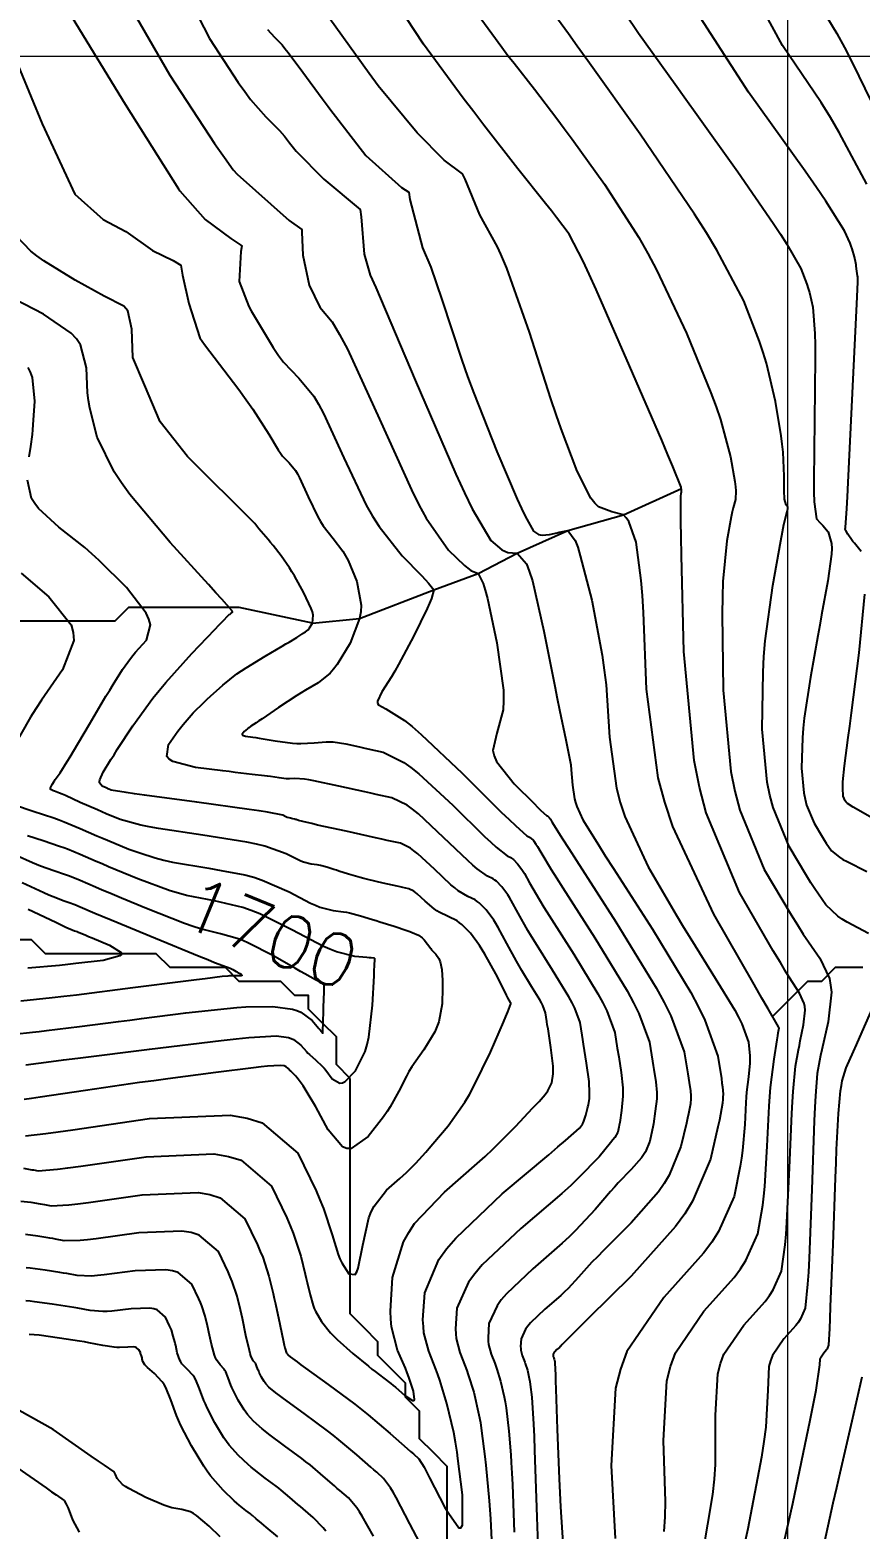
# Model space of a CAD drawing. Header units: metres. Extents: x 837475 to 838479, y 1189012 to 1191015.
# Drawn here: x 838021.8 to 838081.7, y 1190107.6 to 1190215.8 of the extents above; entities that cross this region are included whole.
import ezdxf

# ---------------------------------------------------------------- set-up
doc = ezdxf.new("R2010")
doc.units = ezdxf.units.M
doc.header["$LTSCALE"] = 0.3
doc.layers.add('COORD', color=7, linetype='Continuous', lineweight=20)
for name, color, linetype in [('COTAS 10', 1, 'Continuous'), ('COTAS INT', 252, 'Continuous'), ('DRENAJE', 5, 'Continuous')]:
    doc.layers.add(name, color=color, linetype=linetype)
doc.styles.get("Standard").update_dxf_attribs({"font": 'simplex.shx'})

msp = doc.modelspace()

# ---------------------------------------------------------------- linework, layer by layer
at = {"layer": 'COORD'}
for p, q in [((838076.51, 1189013.87), (838076.51, 1191013.87)), ((837476.51, 1190213.87), (838476.51, 1190213.87))]:
    msp.add_line(p, q, dxfattribs=at)
at = {"layer": 'COTAS 10'}
for points in [[(838067.59, 1190107.42), (838067.65, 1190108.48), (838067.67, 1190109.58), (838067.52, 1190113.98), (838067.76, 1190118.28), (838068.03, 1190119.32), (838068.39, 1190120.3), (838070.44, 1190123.31), (838072.64, 1190125.75), (838073.09, 1190126.37), (838073.48, 1190126.96), (838074.33, 1190128.9), (838074.69, 1190130.95), (838074.77, 1190131.61), (838074.84, 1190132.32), (838075, 1190135.21), (838075.15, 1190138.1), (838075.2, 1190138.8), (838075.26, 1190139.46), (838075.51, 1190141.49), (838075.74, 1190142.9), (838075.78, 1190143.17), (838075.81, 1190143.39), (838075.87, 1190143.75), (838075.86, 1190143.77), (838075.85, 1190143.79), (838075.82, 1190143.84), (838075.08, 1190145.12), (838074.63, 1190145.9), (838074.07, 1190146.88), (838071.15, 1190151.95), (838068.2, 1190158.28), (838067.62, 1190160.04), (838067.15, 1190161.8), (838066.31, 1190168.2), (838066.09, 1190173.73), (838066.02, 1190174.95), (838065.93, 1190176.03), (838065.55, 1190178.8), (838065.03, 1190180.28), (838064.84, 1190180.55), (838064.65, 1190180.76), (838063.8, 1190180.99), (838062.84, 1190181.34), (838062.57, 1190181.62), (838062.3, 1190181.98), (838061.3, 1190183.93), (838060.15, 1190186.97), (838059.79, 1190188.01), (838059.41, 1190189.14), (838057.86, 1190193.95), (838056.23, 1190198.57), (838055.8, 1190199.58), (838055.55, 1190200.11), (838054.29, 1190202.41), (838053.23, 1190204.98), (838053.04, 1190205.37), (838051.72, 1190206.36), (838049.75, 1190208.34), (838046.95, 1190211.71), (838046.3, 1190212.61), (838042.91, 1190217.33)], [(838081.78, 1190178.13), (838081.3, 1190178.72), (838081.19, 1190178.85), (838081.1, 1190178.98), (838080.83, 1190179.37), (838080.68, 1190179.64), (838080.66, 1190179.69), (838080.64, 1190179.74), (838080.65, 1190179.85), (838080.76, 1190181.22), (838080.81, 1190182.06), (838080.86, 1190183.1), (838081.12, 1190188.55), (838081.47, 1190195.99), (838081.54, 1190197.55), (838081.54, 1190197.85), (838081.54, 1190197.94), (838081.53, 1190198.02), (838081.49, 1190198.34), (838081.44, 1190198.71), (838081.42, 1190198.81), (838081.4, 1190198.93), (838081.31, 1190199.38), (838081.15, 1190199.97), (838081.08, 1190200.16), (838080.99, 1190200.37), (838080.6, 1190201.26), (838079.25, 1190203.39), (838078.57, 1190204.39), (838077.75, 1190205.56), (838073.67, 1190211.26), (838069.73, 1190217.37)], [(838020.32, 1190214.75), (838022.71, 1190208.99), (838025.06, 1190203.9), (838027.11, 1190202.08), (838028.74, 1190201.2), (838030.66, 1190199.84), (838032.17, 1190199.11), (838032.7, 1190198.78), (838032.83, 1190198.06), (838033.29, 1190196.02), (838034.07, 1190193.55), (838034.43, 1190193.07), (838036.9, 1190189.8), (838037.43, 1190189.06), (838037.9, 1190188.39), (838039.06, 1190186.58), (838039.73, 1190185.46), (838039.89, 1190185.22), (838040.05, 1190185.01), (838040.52, 1190184.52), (838040.98, 1190183.97), (838041.12, 1190183.72), (838041.28, 1190183.44), (838041.9, 1190182.07), (838042.59, 1190180.62), (838042.79, 1190180.28), (838042.98, 1190179.97), (838043.7, 1190179.06), (838044.4, 1190178.14), (838044.59, 1190177.82), (838044.78, 1190177.47), (838045.41, 1190175.97), (838045.71, 1190174.26), (838045.69, 1190173.78), (838045.61, 1190173.29), (838044.93, 1190171.5), (838043.98, 1190169.96), (838043.73, 1190169.63), (838043.48, 1190169.34), (838042.63, 1190168.65), (838041.7, 1190168.12), (838041.4, 1190167.93), (838041.08, 1190167.73), (838039.76, 1190166.86), (838038.58, 1190166.05), (838038.35, 1190165.9), (838038.15, 1190165.76), (838037.77, 1190165.51), (838037.61, 1190165.41), (838037.56, 1190165.37), (838037.51, 1190165.33), (838037.28, 1190165.13), (838037.13, 1190164.95), (838037.14, 1190164.91), (838037.15, 1190164.88), (838037.37, 1190164.8), (838037.9, 1190164.73), (838038.12, 1190164.7), (838038.37, 1190164.66), (838039.51, 1190164.46), (838040.76, 1190164.3), (838041.07, 1190164.28), (838041.37, 1190164.27), (838042.33, 1190164.33), (838043.2, 1190164.4), (838043.45, 1190164.4), (838043.7, 1190164.38), (838044.62, 1190164.24), (838045.6, 1190164.02), (838045.89, 1190163.96), (838046.19, 1190163.89), (838047.31, 1190163.65), (838048.79, 1190162.91), (838049.31, 1190162.53), (838049.88, 1190162.07), (838052.34, 1190159.81), (838054.62, 1190157.57), (838055.08, 1190157.14), (838055.47, 1190156.78), (838056.26, 1190156.16), (838056.56, 1190156.01), (838056.64, 1190155.95), (838056.72, 1190155.89), (838057.01, 1190155.6), (838057.32, 1190155.18), (838057.41, 1190155.04), (838057.5, 1190154.89), (838057.86, 1190154.22), (838058.58, 1190152.99), (838058.9, 1190152.47), (838059.28, 1190151.87), (838061.06, 1190149.08), (838062.8, 1190146.22), (838063.15, 1190145.57), (838063.44, 1190144.99), (838064.01, 1190143.43), (838064.2, 1190142.29), (838064.3, 1190141.66), (838064.48, 1190140.53), (838064.59, 1190139.43), (838064.6, 1190139.13), (838064.6, 1190138.83), (838064.51, 1190137.78), (838064.37, 1190136.92), (838064.34, 1190136.74), (838064.32, 1190136.58), (838064.24, 1190136.24), (838064.01, 1190135.85), (838063.87, 1190135.68), (838063.71, 1190135.47), (838062.89, 1190134.46), (838061.41, 1190132.93), (838060.84, 1190132.39), (838060.19, 1190131.81), (838057.25, 1190129.27), (838054.46, 1190126.65), (838053.92, 1190126.01), (838053.46, 1190125.41), (838052.62, 1190123.53), (838052.53, 1190122.04), (838052.55, 1190121.68), (838052.58, 1190121.34), (838052.84, 1190120.32), (838053.23, 1190119.35), (838053.34, 1190119.04), (838053.45, 1190118.73), (838053.85, 1190117.46), (838054.22, 1190115.83), (838054.32, 1190115.28), (838054.41, 1190114.69), (838054.64, 1190112.82), (838054.71, 1190112.2), (838054.95, 1190109.62), (838055, 1190108.97), (838055.04, 1190108.34), (838055.14, 1190106.3)], [(838082.45, 1190158.97), (838081.21, 1190159.68), (838080.8, 1190159.95), (838080.72, 1190160.04), (838080.64, 1190160.13), (838080.49, 1190160.48), (838080.46, 1190161.04), (838080.47, 1190161.26), (838080.48, 1190161.51), (838080.6, 1190162.65), (838080.86, 1190164.7), (838080.97, 1190165.53), (838081.09, 1190166.48), (838081.65, 1190170.82), (838082.06, 1190175.04)], [(838021.53, 1190141.09), (838023.36, 1190141.32), (838024.24, 1190141.44), (838025.29, 1190141.57), (838030.44, 1190142.22), (838035.63, 1190142.84), (838036.71, 1190142.96), (838037.62, 1190143.05), (838039.61, 1190143.17), (838040.47, 1190143.05), (838040.67, 1190142.99), (838040.84, 1190142.91), (838041.36, 1190142.51), (838041.77, 1190142.05), (838041.88, 1190141.93), (838042, 1190141.82), (838042.45, 1190141.42), (838042.91, 1190140.99), (838043.04, 1190140.85), (838043.17, 1190140.7), (838043.64, 1190140.08), (838044.19, 1190139.76), (838044.37, 1190139.79), (838044.56, 1190139.88), (838045.32, 1190140.65), (838046.01, 1190142.05), (838046.15, 1190142.55), (838046.28, 1190143.08), (838046.54, 1190145.4), (838046.65, 1190147.5), (838046.67, 1190147.9), (838046.68, 1190148.23), (838046.71, 1190148.74), (838046.71, 1190148.75), (838046.71, 1190148.75), (838046.7, 1190148.76), (838046.69, 1190148.77), (838046.68, 1190148.77), (838046.68, 1190148.77), (838046.66, 1190148.78), (838046.44, 1190148.8), (838046.3, 1190148.81), (838046.14, 1190148.82), (838045.27, 1190148.9), (838043.93, 1190149.24), (838043.46, 1190149.43), (838042.95, 1190149.66), (838040.76, 1190150.8), (838038.4, 1190151.97), (838037.78, 1190152.22), (838037.18, 1190152.43), (838035.15, 1190152.91), (838033.13, 1190153.3), (838032.54, 1190153.47), (838031.93, 1190153.65), (838029.61, 1190154.5), (838029.08, 1190154.72), (838027.5, 1190155.38), (838027.03, 1190155.58), (838026.6, 1190155.76), (838025.46, 1190156.26), (838024.54, 1190156.64), (838024.26, 1190156.74), (838023.96, 1190156.85), (838022.79, 1190157.24), (838021.66, 1190157.61)], [(838050.2, 1190106.13), (838049.24, 1190107.98), (838048.25, 1190109.86), (838048.04, 1190110.25), (838047.84, 1190110.57), (838047.34, 1190111.25), (838046.84, 1190111.69), (838046.64, 1190111.86), (838046.41, 1190112.06), (838045.4, 1190112.95), (838044.1, 1190114.04), (838043.7, 1190114.36), (838043.28, 1190114.69), (838041.61, 1190115.93), (838040.12, 1190117.01), (838039.82, 1190117.24), (838039.57, 1190117.43), (838039.05, 1190117.84), (838038.84, 1190118.08), (838038.79, 1190118.15), (838038.73, 1190118.23), (838038.54, 1190118.56), (838038.36, 1190118.89), (838038.33, 1190118.98), (838038.29, 1190119.05), (838038.2, 1190119.3), (838038.12, 1190119.51), (838038.09, 1190119.55), (838038.06, 1190119.6), (838037.93, 1190119.73), (838037.77, 1190120.08), (838037.71, 1190120.26), (838037.66, 1190120.47), (838037.41, 1190121.55), (838037.15, 1190122.79), (838037.08, 1190123.1), (838037.01, 1190123.41), (838036.77, 1190124.4), (838036.42, 1190125.45), (838036.28, 1190125.79), (838036.13, 1190126.15), (838035.42, 1190127.62), (838034.03, 1190128.8), (838033.45, 1190128.98), (838032.79, 1190129.09), (838029.67, 1190128.96), (838026.61, 1190128.54), (838025.98, 1190128.47), (838025.44, 1190128.42), (838024.3, 1190128.4), (838023.68, 1190128.51), (838023.48, 1190128.55), (838023.27, 1190128.58), (838022.4, 1190128.72), (838021.51, 1190128.84)], [(838020.95, 1190111.98), (838022.99, 1190110.56), (838023.39, 1190110.28), (838023.71, 1190110.05), (838024.29, 1190109.65), (838024.45, 1190109.39), (838024.51, 1190109.25), (838024.58, 1190109.09), (838024.9, 1190108.27), (838025.38, 1190107.37)]]:
    msp.add_lwpolyline(points, dxfattribs=at)
at = {"layer": 'COTAS INT'}
for points in [[(838032.78, 1190219.03), (838034.77, 1190215.14), (838036.85, 1190211.96), (838037.32, 1190211.3), (838037.73, 1190210.73), (838038.84, 1190209.48), (838039.83, 1190208.49), (838040.18, 1190208.08), (838040.56, 1190207.62), (838041.03, 1190207.01), (838043.03, 1190204.98), (838045.66, 1190202.8), (838045.73, 1190202.28), (838045.93, 1190199.58), (838046.36, 1190198.05), (838046.77, 1190197.16), (838049.62, 1190190.48), (838052.54, 1190183.71), (838053.17, 1190182.35), (838053.73, 1190181.2), (838055.08, 1190178.91), (838055.88, 1190178.25), (838056.09, 1190178.14), (838056.29, 1190178.05), (838056.97, 1190178.01), (838057.65, 1190177.24), (838057.85, 1190176.7), (838058.07, 1190176.01), (838058.9, 1190172.38), (838059.68, 1190168.4), (838059.86, 1190167.51), (838060.02, 1190166.7), (838060.48, 1190164.54), (838060.78, 1190163.08), (838060.84, 1190162.72), (838060.88, 1190162.37), (838060.97, 1190161.26), (838061.1, 1190160.28), (838061.18, 1190160.01), (838061.27, 1190159.73), (838061.72, 1190158.76), (838062.83, 1190156.96), (838063.33, 1190156.17), (838063.92, 1190155.25), (838066.73, 1190150.87), (838069.5, 1190146.3), (838070.06, 1190145.25), (838070.52, 1190144.31), (838071.45, 1190141.71), (838071.71, 1190140.09), (838071.75, 1190139.77), (838071.79, 1190139.5), (838071.83, 1190138.97), (838071.81, 1190138.76), (838071.8, 1190138.69), (838071.8, 1190138.62), (838071.78, 1190138.32), (838071.64, 1190137.5), (838071.56, 1190137.1), (838071.45, 1190136.62), (838070.91, 1190134.27), (838069.63, 1190131.24), (838069.06, 1190130.34), (838068.39, 1190129.42), (838065.2, 1190125.84), (838062.12, 1190122.8), (838061.53, 1190122.21), (838061.04, 1190121.73), (838060.22, 1190120.9), (838060.1, 1190120.77), (838060.06, 1190120.74), (838060.02, 1190120.7), (838059.84, 1190120.54), (838059.68, 1190120.39), (838059.65, 1190120.35), (838059.62, 1190120.31), (838059.57, 1190120.21), (838059.57, 1190120.12), (838059.57, 1190120.1), (838059.57, 1190120.08), (838059.58, 1190120.02), (838059.61, 1190119.96), (838059.62, 1190119.93), (838059.64, 1190119.85), (838059.66, 1190119.76), (838059.67, 1190119.73), (838059.68, 1190119.69), (838059.69, 1190119.55), (838059.73, 1190118.72), (838059.74, 1190118.26), (838059.76, 1190117.69), (838059.86, 1190114.8), (838060, 1190111.21), (838060.05, 1190110.2), (838060.11, 1190109.19), (838060.35, 1190105.49)], [(838082.19, 1190204.62), (838080.21, 1190208.36), (838079.58, 1190209.43), (838078.9, 1190210.53), (838076.11, 1190214.62), (838073.73, 1190219.02)], [(838028.89, 1190217.73), (838031.91, 1190212.49), (838035.13, 1190207.56), (838035.85, 1190206.54), (838036.49, 1190205.66), (838036.77, 1190205.35), (838040.53, 1190202.01), (838041.45, 1190201.35), (838041.45, 1190201.16), (838041.52, 1190199.51), (838041.98, 1190197.34), (838042.74, 1190195.74), (838043.62, 1190194.69), (838044.16, 1190193.78), (838044.74, 1190192.73), (838047.05, 1190187.68), (838049.34, 1190182.57), (838049.89, 1190181.48), (838050.41, 1190180.52), (838052.01, 1190178.23), (838053.18, 1190177.12), (838053.42, 1190176.92), (838053.64, 1190176.76), (838054.15, 1190176.54), (838054.53, 1190175.82), (838054.67, 1190175.34), (838054.83, 1190174.73), (838055.51, 1190171.54), (838055.98, 1190168.11), (838056, 1190167.36), (838055.97, 1190166.7), (838055.5, 1190165.01), (838055.22, 1190163.77), (838055.32, 1190163.38), (838055.49, 1190162.98), (838056.76, 1190161.35), (838058.19, 1190159.93), (838058.47, 1190159.66), (838058.69, 1190159.44), (838059.1, 1190159.07), (838059.17, 1190159.04), (838059.19, 1190159.02), (838059.21, 1190159.01), (838059.28, 1190158.94), (838059.35, 1190158.84), (838059.38, 1190158.8), (838059.4, 1190158.77), (838059.48, 1190158.61), (838060.25, 1190157.4), (838060.7, 1190156.7), (838061.25, 1190155.83), (838064.1, 1190151.41), (838067, 1190146.65), (838067.58, 1190145.58), (838068.07, 1190144.61), (838069.01, 1190142.02), (838069.28, 1190140.43), (838069.38, 1190139.82), (838069.48, 1190139.2), (838069.51, 1190138.86), (838069.51, 1190138.76), (838069.51, 1190138.66), (838069.47, 1190138.27), (838069.33, 1190137.55), (838069.26, 1190137.24), (838069.18, 1190136.88), (838068.79, 1190135.19), (838067.95, 1190133.13), (838067.59, 1190132.53), (838067.17, 1190131.93), (838065.2, 1190129.69), (838063.2, 1190127.69), (838062.76, 1190127.24), (838062.37, 1190126.84), (838061.41, 1190125.77), (838060.65, 1190124.96), (838060.39, 1190124.71), (838060.12, 1190124.45), (838058.98, 1190123.45), (838057.94, 1190122.47), (838057.74, 1190122.24), (838057.57, 1190122.01), (838057.26, 1190121.31), (838057.22, 1190120.76), (838057.23, 1190120.62), (838057.24, 1190120.5), (838057.34, 1190120.12), (838057.48, 1190119.76), (838057.52, 1190119.64), (838057.56, 1190119.53), (838057.71, 1190119.05), (838057.85, 1190118.45), (838057.89, 1190118.24), (838057.92, 1190118.02), (838058.03, 1190117.1), (838058.15, 1190115.15), (838058.19, 1190114.28), (838058.23, 1190113.28), (838058.4, 1190108.46), (838058.55, 1190103.73)], [(838070.37, 1190105.8), (838071.09, 1190110.09), (838071.21, 1190111.2), (838071.29, 1190112.26), (838071.29, 1190115.8), (838071.45, 1190118.8), (838071.64, 1190119.53), (838071.89, 1190120.21), (838073.32, 1190122.31), (838074.86, 1190124.02), (838075.17, 1190124.45), (838075.45, 1190124.86), (838076.04, 1190126.21), (838076.31, 1190128.11), (838076.37, 1190128.87), (838076.43, 1190129.72), (838076.62, 1190133.66), (838076.78, 1190137.57), (838076.83, 1190138.42), (838076.88, 1190139.16), (838077.06, 1190141), (838077.26, 1190142.16), (838077.33, 1190142.49), (838077.39, 1190142.81), (838077.64, 1190143.97), (838077.75, 1190145.03), (838077.73, 1190145.29), (838077.69, 1190145.52), (838077.35, 1190146.25), (838076.39, 1190147.74), (838075.96, 1190148.46), (838075.45, 1190149.31), (838073.01, 1190153.52), (838070.61, 1190159.27), (838070.14, 1190161.11), (838069.75, 1190163.05), (838069, 1190170.91), (838068.83, 1190177.83), (838068.8, 1190179.17), (838068.78, 1190180.26), (838068.77, 1190182.11), (838068.8, 1190182.3), (838068.81, 1190182.34), (838068.82, 1190182.37), (838068.84, 1190182.43), (838068.84, 1190182.5), (838068.84, 1190182.53), (838068.83, 1190182.57), (838068.8, 1190182.76), (838068.2, 1190184.25), (838067.84, 1190185.1), (838067.4, 1190186.15), (838065.09, 1190191.53), (838062.68, 1190197.02), (838062.17, 1190198.14), (838061.73, 1190199.08), (838060.72, 1190201.01), (838059.81, 1190202.22), (838059.44, 1190202.7), (838059.01, 1190203.24), (838057.03, 1190205.74), (838054.56, 1190208.89), (838053.84, 1190209.84), (838053.09, 1190210.84), (838050.22, 1190214.73), (838047.76, 1190218.49)], [(838063.7, 1190218.54), (838065.73, 1190215.51), (838068.38, 1190211.83), (838069.15, 1190210.76), (838069.93, 1190209.66), (838072.89, 1190205.51), (838075.45, 1190201.81), (838075.98, 1190201.01), (838076.43, 1190200.3), (838077.43, 1190198.54), (838077.87, 1190197.42), (838077.96, 1190197.11), (838078.06, 1190196.81), (838078.31, 1190195.74), (838078.45, 1190193.86), (838078.47, 1190193.04), (838078.47, 1190192.09), (838078.42, 1190187.58), (838078.37, 1190183.24), (838078.38, 1190182.4), (838078.4, 1190181.7), (838078.57, 1190180.48), (838078.84, 1190180.2), (838078.93, 1190180.1), (838079.02, 1190180), (838079.4, 1190179.55), (838079.66, 1190178.7), (838079.67, 1190178.34), (838079.65, 1190177.93), (838079.39, 1190176), (838078.93, 1190173.55), (838078.8, 1190172.81), (838078.66, 1190172.04), (838078.13, 1190169.05), (838077.69, 1190166.11), (838077.61, 1190165.38), (838077.55, 1190164.69), (838077.48, 1190162.5), (838077.65, 1190160.7), (838077.74, 1190160.25), (838077.85, 1190159.83), (838078.4, 1190158.52), (838079, 1190157.51), (838079.14, 1190157.28), (838079.27, 1190157.08), (838079.65, 1190156.53), (838080.22, 1190156.07), (838080.48, 1190155.91), (838080.77, 1190155.75), (838082.19, 1190155.04)], [(838078.54, 1190217.98), (838080.04, 1190215.49), (838080.58, 1190214.48), (838081.18, 1190213.32), (838083.79, 1190207.98)], [(838024.87, 1190216.64), (838028.69, 1190210.4), (838032.55, 1190204.28), (838032.63, 1190204.15), (838034.47, 1190202.08), (838036.32, 1190200.7), (838037.11, 1190200.17), (838037.04, 1190199.77), (838036.91, 1190197.6), (838037.61, 1190195.79), (838037.78, 1190195.49), (838039.37, 1190192.83), (838039.75, 1190192.27), (838040.11, 1190191.78), (838041.22, 1190190.62), (838042.3, 1190189.33), (838042.64, 1190188.75), (838043.01, 1190188.08), (838044.48, 1190184.88), (838046.09, 1190181.47), (838046.55, 1190180.67), (838047.01, 1190179.93), (838048.69, 1190177.8), (838050.08, 1190176.38), (838050.35, 1190176.09), (838050.58, 1190175.84), (838050.97, 1190175.35), (838050.79, 1190174.73), (838050.65, 1190174.4), (838050.47, 1190174.01), (838049.51, 1190172.04), (838048.42, 1190169.96), (838048.16, 1190169.5), (838047.92, 1190169.08), (838047.21, 1190167.99), (838046.9, 1190167.32), (838046.91, 1190167.18), (838046.96, 1190167.06), (838047.51, 1190166.76), (838048.85, 1190165.94), (838049.41, 1190165.49), (838050.04, 1190164.93), (838053, 1190162.12), (838055.83, 1190159.32), (838056.39, 1190158.78), (838056.85, 1190158.35), (838057.68, 1190157.62), (838057.86, 1190157.52), (838057.92, 1190157.49), (838057.97, 1190157.45), (838058.15, 1190157.27), (838058.33, 1190157.01), (838058.39, 1190156.92), (838058.45, 1190156.83), (838058.67, 1190156.42), (838059.42, 1190155.19), (838059.8, 1190154.58), (838060.26, 1190153.85), (838062.58, 1190150.25), (838064.9, 1190146.43), (838065.37, 1190145.57), (838065.75, 1190144.8), (838066.51, 1190142.72), (838066.74, 1190141.36), (838066.79, 1190141.04), (838066.84, 1190140.74), (838066.98, 1190139.86), (838067.04, 1190139.1), (838067.04, 1190138.88), (838067.04, 1190138.64), (838066.94, 1190137.74), (838066.8, 1190136.84), (838066.75, 1190136.6), (838066.71, 1190136.37), (838066.54, 1190135.58), (838066.23, 1190134.81), (838066.09, 1190134.59), (838065.94, 1190134.37), (838065.2, 1190133.53), (838064.27, 1190132.57), (838063.99, 1190132.26), (838063.7, 1190131.94), (838062.59, 1190130.65), (838061.19, 1190129.14), (838060.72, 1190128.68), (838060.22, 1190128.21), (838058.11, 1190126.36), (838056.2, 1190124.56), (838055.83, 1190124.12), (838055.52, 1190123.71), (838054.94, 1190122.42), (838054.88, 1190121.4), (838054.89, 1190121.15), (838054.91, 1190120.92), (838055.09, 1190120.22), (838055.36, 1190119.55), (838055.43, 1190119.34), (838055.51, 1190119.13), (838055.78, 1190118.26), (838056.04, 1190117.14), (838056.1, 1190116.76), (838056.17, 1190116.35), (838056.37, 1190114.65), (838056.51, 1190112.94), (838056.55, 1190112.39), (838056.59, 1190111.62), (838056.64, 1190110.81), (838056.77, 1190107.38)], [(838054.15, 1190216.85), (838055.87, 1190214.52), (838056.31, 1190213.92), (838056.75, 1190213.35), (838058.22, 1190211.47), (838059.84, 1190209.36), (838060.37, 1190208.64), (838060.94, 1190207.87), (838063.28, 1190204.62), (838065.75, 1190200.77), (838066.4, 1190199.62), (838067.03, 1190198.44), (838069.2, 1190193.87), (838070.95, 1190189.58), (838071.32, 1190188.57), (838071.64, 1190187.65), (838072.37, 1190184.96), (838072.68, 1190183.17), (838072.73, 1190182.8), (838072.76, 1190182.5), (838072.73, 1190181.88), (838072.55, 1190181.27), (838072.48, 1190180.98), (838072.41, 1190180.62), (838072.09, 1190178.89), (838071.82, 1190175.96), (838071.79, 1190174.86), (838071.77, 1190173.62), (838071.83, 1190168.11), (838072.38, 1190162.26), (838072.67, 1190160.82), (838073.03, 1190159.46), (838074.8, 1190155.18), (838076.74, 1190151.91), (838077.19, 1190151.18), (838077.61, 1190150.52), (838078.82, 1190148.78), (838079.51, 1190147.31), (838079.59, 1190146.83), (838079.64, 1190146.32), (838079.4, 1190144.18), (838078.96, 1190142.18), (838078.86, 1190141.75), (838078.78, 1190141.38), (838078.61, 1190140.47), (838078.49, 1190138.85), (838078.46, 1190138.03), (838078.41, 1190137.04), (838078.23, 1190132.1), (838078.03, 1190127.13), (838077.98, 1190126.12), (838077.93, 1190125.27), (838077.75, 1190123.53), (838077.41, 1190122.76), (838077.26, 1190122.53), (838077.08, 1190122.28), (838076.21, 1190121.31), (838075.39, 1190120.12), (838075.25, 1190119.73), (838075.14, 1190119.32), (838075.05, 1190117.61), (838074.91, 1190114.94), (838074.78, 1190113.92), (838074.6, 1190112.77), (838073.61, 1190107.61), (838072.48, 1190102.56)], [(838082.31, 1190150.56), (838080.78, 1190151.37), (838080.43, 1190151.59), (838080.11, 1190151.82), (838079.25, 1190152.64), (838078.44, 1190153.79), (838078.17, 1190154.22), (838077.87, 1190154.71), (838076.6, 1190156.85), (838075.44, 1190159.65), (838075.21, 1190160.54), (838075.02, 1190161.48), (838074.65, 1190165.3), (838074.71, 1190169.42), (838074.77, 1190170.54), (838074.87, 1190171.67), (838075.41, 1190175.67), (838075.99, 1190178.9), (838076.11, 1190179.54), (838076.21, 1190180.06), (838076.45, 1190181.01), (838076.51, 1190181.21), (838076.51, 1190181.26), (838076.5, 1190181.31), (838076.39, 1190181.48), (838076.27, 1190181.89), (838076.25, 1190182.1), (838076.24, 1190182.34), (838076.23, 1190183.57), (838076.16, 1190185.29), (838076.1, 1190185.86), (838076.02, 1190186.46), (838075.61, 1190188.94), (838074.95, 1190191.7), (838074.71, 1190192.49), (838074.45, 1190193.28), (838073.32, 1190196.2), (838071.39, 1190199.86), (838070.63, 1190201.11), (838069.77, 1190202.47), (838065.84, 1190208.23), (838062.07, 1190213.53), (838061.31, 1190214.59), (838060.68, 1190215.47), (838059.42, 1190217.19)], [(838038.97, 1190215.79), (838039.47, 1190215.23), (838040.01, 1190214.67), (838040.21, 1190214.41), (838040.45, 1190214.12), (838041.52, 1190212.7), (838042.91, 1190210.81), (838043.35, 1190210.22), (838043.47, 1190210.06), (838046.06, 1190206.69), (838048.63, 1190204.38), (838049.15, 1190204.05), (838049.22, 1190203.53), (838050.14, 1190200.04), (838050.75, 1190198.64), (838051.53, 1190196.31), (838052.98, 1190191.93), (838053.4, 1190190.74), (838053.84, 1190189.55), (838055.51, 1190185.33), (838056.98, 1190181.91), (838057.28, 1190181.23), (838057.55, 1190180.67), (838058.15, 1190179.59), (838058.52, 1190179.36), (838058.64, 1190179.32), (838058.77, 1190179.31), (838059.3, 1190179.35), (838059.86, 1190179.48), (838060.01, 1190179.51), (838060.15, 1190179.54), (838060.62, 1190179.64), (838061.16, 1190178.91), (838061.34, 1190178.43), (838061.53, 1190177.82), (838062.35, 1190174.6), (838063.11, 1190170.64), (838063.26, 1190169.56), (838063.39, 1190168.5), (838063.64, 1190164.73), (838064.13, 1190161.04), (838064.4, 1190160.02), (838064.73, 1190159.01), (838066.43, 1190155.36), (838068.45, 1190151.92), (838068.98, 1190151.03), (838069.5, 1190150.18), (838071.27, 1190147.35), (838072.67, 1190145.04), (838072.95, 1190144.52), (838073.19, 1190144.04), (838073.66, 1190142.73), (838073.76, 1190141.74), (838073.77, 1190141.47), (838073.76, 1190141.2), (838073.67, 1190140.23), (838073.53, 1190139.11), (838073.5, 1190138.75), (838073.47, 1190138.36), (838073.39, 1190136.77), (838073.24, 1190134.91), (838073.16, 1190134.36), (838073.07, 1190133.78), (838072.62, 1190131.58), (838071.51, 1190129.06), (838071.01, 1190128.29), (838070.41, 1190127.49), (838067.55, 1190124.31), (838064.89, 1190120.4), (838064.42, 1190119.12), (838064.06, 1190117.76), (838063.76, 1190112.17), (838064.05, 1190106.9)], [(838021.18, 1190131.26), (838021.88, 1190131.17), (838022.56, 1190131.06), (838022.72, 1190131.03), (838022.88, 1190131.01), (838023.36, 1190130.92), (838024.62, 1190130.99), (838025.27, 1190131.06), (838026.05, 1190131.16), (838029.93, 1190131.71), (838033.95, 1190131.88), (838034.8, 1190131.73), (838035.55, 1190131.5), (838037.33, 1190129.98), (838038.24, 1190128.09), (838038.44, 1190127.63), (838038.62, 1190127.2), (838039.07, 1190125.84), (838039.37, 1190124.59), (838039.45, 1190124.22), (838039.54, 1190123.84), (838039.85, 1190122.37), (838040.12, 1190121.11), (838040.17, 1190120.87), (838040.22, 1190120.67), (838040.33, 1190120.29), (838040.4, 1190120.2), (838040.43, 1190120.17), (838040.46, 1190120.15), (838040.59, 1190120.03), (838041.1, 1190119.65), (838041.37, 1190119.45), (838041.7, 1190119.21), (838043.35, 1190118.02), (838045.26, 1190116.6), (838045.75, 1190116.21), (838046.23, 1190115.83), (838047.82, 1190114.49), (838049.04, 1190113.4), (838049.29, 1190113.19), (838049.49, 1190113.01), (838049.89, 1190112.66), (838050.26, 1190112.05), (838050.44, 1190111.71), (838050.66, 1190111.29), (838051.76, 1190109.14), (838052.05, 1190108.71), (838052.76, 1190107.68), (838052.92, 1190107.69), (838053.03, 1190107.88), (838053.02, 1190110.07), (838052.7, 1190112.69), (838052.64, 1190113.14), (838052.53, 1190113.87), (838052.4, 1190114.56), (838051.91, 1190116.66), (838051.39, 1190118.33), (838051.25, 1190118.74), (838051.11, 1190119.14), (838050.6, 1190120.42), (838050.25, 1190121.76), (838050.21, 1190122.21), (838050.18, 1190122.68), (838050.31, 1190124.64), (838051.33, 1190127.04), (838051.88, 1190127.8), (838052.55, 1190128.59), (838055.9, 1190131.78), (838059.25, 1190134.6), (838059.91, 1190135.16), (838060.46, 1190135.62), (838061.46, 1190136.51), (838061.68, 1190136.81), (838061.73, 1190136.91), (838061.78, 1190137.02), (838061.94, 1190137.46), (838062.06, 1190137.93), (838062.08, 1190138.06), (838062.11, 1190138.2), (838062.19, 1190138.66), (838062.2, 1190139.33), (838062.18, 1190139.59), (838062.16, 1190139.88), (838061.98, 1190141.2), (838061.76, 1190142.58), (838061.71, 1190142.91), (838061.66, 1190143.22), (838061.51, 1190144.13), (838061.13, 1190145.18), (838060.94, 1190145.57), (838060.7, 1190146), (838059.53, 1190147.92), (838058.29, 1190149.89), (838058.01, 1190150.35), (838057.75, 1190150.78), (838057.05, 1190152.03), (838056.55, 1190152.94), (838056.42, 1190153.16), (838056.3, 1190153.35), (838055.88, 1190153.93), (838055.48, 1190154.33), (838055.37, 1190154.42), (838055.25, 1190154.5), (838054.84, 1190154.7), (838054.1, 1190155.22), (838053.78, 1190155.49), (838053.41, 1190155.83), (838051.67, 1190157.5), (838049.85, 1190159.19), (838049.42, 1190159.53), (838049.03, 1190159.81), (838047.93, 1190160.36), (838046.81, 1190160.6), (838046.42, 1190160.69), (838045.98, 1190160.79), (838044.1, 1190161.2), (838042.31, 1190161.57), (838041.94, 1190161.64), (838041.63, 1190161.69), (838040.93, 1190161.74), (838040.55, 1190161.71), (838040.43, 1190161.72), (838040.31, 1190161.73), (838039.8, 1190161.79), (838039.18, 1190161.89), (838038.97, 1190161.91), (838038.75, 1190161.94), (838037.85, 1190162.04), (838036.62, 1190162.19), (838036.2, 1190162.24), (838035.73, 1190162.29), (838033.77, 1190162.55), (838032.13, 1190162.98), (838031.88, 1190163.15), (838031.71, 1190163.33), (838031.82, 1190164.2), (838032.5, 1190165.16), (838032.69, 1190165.41), (838032.89, 1190165.65), (838033.61, 1190166.48), (838034.39, 1190167.26), (838034.61, 1190167.47), (838034.85, 1190167.69), (838035.73, 1190168.49), (838036.76, 1190169.29), (838037.08, 1190169.52), (838037.42, 1190169.74), (838038.79, 1190170.57), (838040.03, 1190171.29), (838040.29, 1190171.45), (838040.52, 1190171.59), (838041.07, 1190171.93), (838041.36, 1190172.12), (838041.43, 1190172.16), (838041.5, 1190172.21), (838041.71, 1190172.32), (838041.89, 1190172.48), (838041.95, 1190172.54), (838042, 1190172.61), (838042.21, 1190172.96), (838042.25, 1190173.54), (838042.2, 1190173.76), (838042.12, 1190174.01), (838041.59, 1190175.15), (838040.91, 1190176.36), (838040.73, 1190176.66), (838040.56, 1190176.94), (838039.96, 1190177.8), (838039.37, 1190178.55), (838039.19, 1190178.77), (838039.02, 1190178.98), (838038.34, 1190179.75), (838038.05, 1190180.14), (838033.19, 1190184.98), (838031.22, 1190187.48), (838030.08, 1190190.14), (838029.24, 1190192.12), (838029.17, 1190194.17), (838028.88, 1190195.49), (838028.61, 1190195.82), (838027.17, 1190196.54), (838025.08, 1190197.7), (838022.83, 1190199.09), (838022.33, 1190199.45), (838021.9, 1190199.79), (838020.84, 1190200.91)], [(838021.36, 1190133.62), (838021.85, 1190133.54), (838021.97, 1190133.52), (838022.08, 1190133.5), (838022.43, 1190133.44), (838023.81, 1190133.56), (838024.56, 1190133.66), (838025.49, 1190133.78), (838030.2, 1190134.46), (838035.1, 1190134.66), (838036.15, 1190134.48), (838037.06, 1190134.2), (838039.24, 1190132.34), (838040.36, 1190130.04), (838040.6, 1190129.47), (838040.82, 1190128.94), (838041.36, 1190127.29), (838041.69, 1190125.98), (838041.76, 1190125.66), (838041.83, 1190125.37), (838042.03, 1190124.48), (838042.25, 1190123.72), (838042.34, 1190123.51), (838042.43, 1190123.31), (838042.86, 1190122.56), (838043.51, 1190121.76), (838043.74, 1190121.51), (838044, 1190121.26), (838045.13, 1190120.26), (838046.25, 1190119.34), (838046.5, 1190119.14), (838046.73, 1190118.96), (838047.35, 1190118.48), (838047.86, 1190118.09), (838048.03, 1190117.96), (838048.2, 1190117.82), (838048.88, 1190117.22), (838049.43, 1190116.87), (838049.51, 1190116.88), (838049.56, 1190116.94), (838049.49, 1190117.54), (838049.15, 1190118.55), (838049.03, 1190118.86), (838048.91, 1190119.19), (838048.35, 1190120.51), (838047.92, 1190122.19), (838047.86, 1190122.73), (838047.84, 1190123.32), (838047.99, 1190125.74), (838048.78, 1190128.31), (838049.15, 1190128.99), (838049.58, 1190129.65), (838051.73, 1190131.91), (838054.09, 1190133.96), (838054.66, 1190134.48), (838055.21, 1190134.99), (838056.88, 1190136.66), (838058.09, 1190137.95), (838058.34, 1190138.22), (838058.55, 1190138.45), (838058.99, 1190138.94), (838059.18, 1190139.21), (838059.24, 1190139.3), (838059.29, 1190139.4), (838059.48, 1190139.79), (838059.58, 1190140.44), (838059.58, 1190140.7), (838059.56, 1190141), (838059.41, 1190142.34), (838059.2, 1190143.68), (838059.15, 1190143.97), (838059.11, 1190144.22), (838059.01, 1190144.84), (838058.82, 1190145.37), (838058.72, 1190145.56), (838058.6, 1190145.78), (838058.01, 1190146.75), (838057.3, 1190147.9), (838057.11, 1190148.24), (838056.92, 1190148.57), (838056.24, 1190149.84), (838055.6, 1190151), (838055.44, 1190151.28), (838055.28, 1190151.53), (838054.74, 1190152.26), (838054.23, 1190152.77), (838054.09, 1190152.88), (838053.94, 1190152.98), (838053.42, 1190153.24), (838052.72, 1190153.65), (838052.47, 1190153.85), (838052.2, 1190154.08), (838051.01, 1190155.2), (838049.81, 1190156.3), (838049.53, 1190156.52), (838049.28, 1190156.71), (838048.55, 1190157.07), (838047.6, 1190157.28), (838047.21, 1190157.37), (838046.75, 1190157.47), (838044.63, 1190157.94), (838042.58, 1190158.39), (838042.17, 1190158.49), (838041.83, 1190158.56), (838041.19, 1190158.72), (838041.02, 1190158.78), (838040.97, 1190158.79), (838040.93, 1190158.8), (838040.8, 1190158.84), (838040.69, 1190158.87), (838040.66, 1190158.88), (838040.63, 1190158.89), (838040.52, 1190158.9), (838040.39, 1190158.93), (838040.34, 1190158.95), (838040.29, 1190158.98), (838040.08, 1190159.09), (838038.97, 1190159.32), (838038.36, 1190159.41), (838037.63, 1190159.52), (838033.86, 1190160.03), (838030.1, 1190160.54), (838029.37, 1190160.64), (838028.76, 1190160.73), (838027.69, 1190160.91), (838027.47, 1190161.01), (838027.4, 1190161.04), (838027.33, 1190161.07), (838027.03, 1190161.2), (838026.85, 1190161.44), (838026.85, 1190161.54), (838026.87, 1190161.66), (838027.11, 1190162.21), (838027.67, 1190163.11), (838027.89, 1190163.46), (838028.13, 1190163.83), (838029.25, 1190165.54), (838030.7, 1190167.53), (838031.15, 1190168.09), (838031.62, 1190168.66), (838033.51, 1190170.77), (838035.16, 1190172.49), (838035.47, 1190172.83), (838035.73, 1190173.1), (838036.16, 1190173.54), (838036.21, 1190173.58), (838036.23, 1190173.59), (838036.26, 1190173.61), (838036.35, 1190173.67), (838036.43, 1190173.74), (838036.43, 1190173.76), (838036.44, 1190173.78), (838036.4, 1190173.87), (838035.67, 1190174.68), (838035.24, 1190175.15), (838034.71, 1190175.74), (838031.94, 1190178.78), (838029.04, 1190182.23), (838028.43, 1190183.07), (838027.9, 1190183.87), (838026.68, 1190186.37), (838026.14, 1190188.47), (838026.04, 1190189.02), (838025.97, 1190189.56), (838025.91, 1190191.38), (838025.48, 1190193.03), (838025.19, 1190193.46), (838024.81, 1190193.87), (838022.8, 1190195.25), (838020.71, 1190196.33)], [(838021.77, 1190184.96), (838021.88, 1190185.7), (838022, 1190186.56), (838022.04, 1190186.89), (838022.07, 1190187.27), (838022.17, 1190188.96), (838022.01, 1190190.67), (838021.87, 1190191.05), (838021.69, 1190191.4)], [(838021.5, 1190135.96), (838022.98, 1190136.13), (838023.86, 1190136.25), (838024.93, 1190136.4), (838030.46, 1190137.21), (838036.26, 1190137.45), (838037.5, 1190137.24), (838038.58, 1190136.9), (838041.15, 1190134.71), (838042.47, 1190131.99), (838042.75, 1190131.34), (838043.01, 1190130.72), (838043.64, 1190128.83), (838044.07, 1190127.41), (838044.19, 1190127.08), (838044.32, 1190126.79), (838044.82, 1190126), (838045.29, 1190125.96), (838045.4, 1190126.14), (838045.51, 1190126.41), (838045.84, 1190128.08), (838046.27, 1190130.04), (838046.45, 1190130.49), (838046.65, 1190130.9), (838047.55, 1190132.05), (838048.52, 1190132.89), (838048.76, 1190133.1), (838048.98, 1190133.31), (838049.67, 1190133.99), (838050.39, 1190134.79), (838050.63, 1190135.07), (838050.89, 1190135.38), (838051.99, 1190136.68), (838053.2, 1190138.39), (838053.53, 1190138.94), (838053.86, 1190139.54), (838055.04, 1190141.99), (838055.98, 1190144.17), (838056.16, 1190144.58), (838056.3, 1190144.92), (838056.52, 1190145.48), (838056.52, 1190145.51), (838056.52, 1190145.52), (838056.52, 1190145.53), (838056.51, 1190145.54), (838056.51, 1190145.55), (838056.5, 1190145.56), (838056.49, 1190145.59), (838056.31, 1190145.92), (838056.21, 1190146.12), (838056.08, 1190146.37), (838055.43, 1190147.65), (838054.65, 1190149.06), (838054.45, 1190149.39), (838054.26, 1190149.7), (838053.61, 1190150.59), (838052.99, 1190151.21), (838052.81, 1190151.34), (838052.64, 1190151.47), (838052, 1190151.78), (838051.35, 1190152.09), (838051.17, 1190152.2), (838050.99, 1190152.33), (838050.34, 1190152.89), (838049.77, 1190153.42), (838049.64, 1190153.52), (838049.52, 1190153.61), (838049.17, 1190153.78), (838048.72, 1190153.88), (838048.53, 1190153.92), (838048.32, 1190153.97), (838047.31, 1190154.2), (838046.2, 1190154.46), (838045.92, 1190154.53), (838045.66, 1190154.6), (838044.81, 1190154.85), (838044.1, 1190155.07), (838043.93, 1190155.13), (838043.76, 1190155.18), (838043.24, 1190155.34), (838042.79, 1190155.46), (838042.66, 1190155.49), (838042.54, 1190155.51), (838042.11, 1190155.57), (838041.57, 1190155.7), (838041.38, 1190155.78), (838041.18, 1190155.87), (838040.3, 1190156.32), (838038.78, 1190156.87), (838038.17, 1190157.01), (838037.48, 1190157.16), (838034.29, 1190157.66), (838031.11, 1190158.13), (838030.42, 1190158.25), (838029.82, 1190158.37), (838028.33, 1190158.78), (838027.32, 1190159.2), (838027.02, 1190159.34), (838026.7, 1190159.48), (838025.46, 1190160.02), (838024.38, 1190160.51), (838024.16, 1190160.61), (838023.97, 1190160.69), (838023.59, 1190160.84), (838023.45, 1190160.89), (838023.42, 1190160.9), (838023.39, 1190160.92), (838023.32, 1190160.95), (838023.31, 1190161.03), (838023.32, 1190161.07), (838023.34, 1190161.11), (838023.43, 1190161.31), (838023.59, 1190161.58), (838023.65, 1190161.67), (838023.72, 1190161.77), (838024, 1190162.16), (838024.52, 1190162.96), (838024.73, 1190163.31), (838024.98, 1190163.72), (838026.13, 1190165.67), (838027.31, 1190167.68), (838027.58, 1190168.13), (838027.83, 1190168.53), (838028.5, 1190169.6), (838029.08, 1190170.4), (838029.26, 1190170.62), (838029.45, 1190170.85), (838030.23, 1190171.72), (838030.52, 1190172.84), (838030.41, 1190173.24), (838030.21, 1190173.67), (838028.78, 1190175.52), (838026.83, 1190177.47), (838026.3, 1190177.95), (838025.78, 1190178.41), (838023.91, 1190179.89), (838022.45, 1190181.22), (838022.17, 1190181.59), (838021.95, 1190181.95), (838021.64, 1190183.27)], [(838021.2, 1190176.55), (838023.2, 1190174.85), (838024.79, 1190172.84), (838024.95, 1190172.27), (838025, 1190171.7), (838024.18, 1190169.58), (838022.66, 1190167.4), (838022.26, 1190166.78), (838021.87, 1190166.16), (838020.56, 1190163.88)], [(838020.71, 1190159.85), (838022.07, 1190159.39), (838023.56, 1190158.9), (838023.93, 1190158.76), (838024.29, 1190158.63), (838025.46, 1190158.14), (838026.65, 1190157.62), (838027.02, 1190157.46), (838027.41, 1190157.29), (838028.97, 1190156.64), (838029.76, 1190156.38), (838030.87, 1190156.01), (838031.48, 1190155.86), (838032.12, 1190155.71), (838034.72, 1190155.28), (838035.63, 1190155.11), (838037.33, 1190154.79), (838037.98, 1190154.62), (838038.59, 1190154.42), (838040.53, 1190153.56), (838042.07, 1190152.76), (838042.42, 1190152.6), (838042.75, 1190152.47), (838043.69, 1190152.23), (838044.45, 1190152.13), (838044.67, 1190152.09), (838044.88, 1190152.05), (838045.68, 1190151.84), (838046.54, 1190151.57), (838046.8, 1190151.49), (838047.06, 1190151.41), (838048.09, 1190151.08), (838049.01, 1190150.77), (838049.22, 1190150.7), (838049.39, 1190150.63), (838049.85, 1190150.44), (838050.13, 1190150.24), (838050.2, 1190150.18), (838050.27, 1190150.1), (838050.51, 1190149.8), (838050.74, 1190149.47), (838050.8, 1190149.39), (838050.87, 1190149.32), (838051.11, 1190149.07), (838051.32, 1190148.77), (838051.37, 1190148.65), (838051.41, 1190148.52), (838051.53, 1190147.96), (838051.59, 1190147.18), (838051.59, 1190146.92), (838051.59, 1190146.65), (838051.56, 1190145.48), (838051.32, 1190144.19), (838051.19, 1190143.83), (838051.03, 1190143.47), (838050.24, 1190142.18), (838049.38, 1190140.93), (838049.17, 1190140.6), (838048.98, 1190140.28), (838048.43, 1190139.19), (838047.82, 1190138.06), (838047.59, 1190137.71), (838047.34, 1190137.34), (838046.23, 1190135.91), (838045.01, 1190135.05), (838044.69, 1190135.05), (838044.38, 1190135.16), (838043.33, 1190136.4), (838042.44, 1190138.05), (838042.24, 1190138.41), (838042.05, 1190138.74), (838041.53, 1190139.58), (838041.17, 1190140.06), (838041.09, 1190140.17), (838041.01, 1190140.26), (838040.81, 1190140.47), (838040.66, 1190140.6), (838040.62, 1190140.64), (838040.58, 1190140.68), (838040.45, 1190140.83), (838040.28, 1190140.96), (838040.22, 1190140.99), (838040.16, 1190141.01), (838039.87, 1190141.05), (838038.97, 1190140.98), (838038.51, 1190140.93), (838037.96, 1190140.87), (838035.23, 1190140.53), (838031.77, 1190140.08), (838030.77, 1190139.94), (838029.73, 1190139.8), (838025.83, 1190139.23), (838022.56, 1190138.75), (838021.93, 1190138.66), (838021.41, 1190138.58)], [(838020.69, 1190143.31), (838022.01, 1190143.45), (838022.49, 1190143.5), (838023.02, 1190143.56), (838025.39, 1190143.86), (838028.21, 1190144.22), (838029.04, 1190144.32), (838029.88, 1190144.43), (838033.07, 1190144.83), (838036.05, 1190145.16), (838036.76, 1190145.22), (838037.41, 1190145.26), (838039.36, 1190145.29), (838040.77, 1190145.11), (838041.09, 1190145.01), (838041.38, 1190144.89), (838042.18, 1190144.29), (838042.67, 1190143.71), (838042.76, 1190143.6), (838042.83, 1190143.51), (838042.95, 1190143.38), (838042.96, 1190143.65), (838042.97, 1190144.03), (838043, 1190145.13), (838043.03, 1190145.91), (838043.04, 1190146.23), (838043.04, 1190146.44), (838043.05, 1190146.6), (838043.06, 1190146.87), (838042.96, 1190146.93), (838042.9, 1190146.96), (838042.83, 1190147), (838042.43, 1190147.22), (838041.66, 1190147.66), (838041.34, 1190147.83), (838040.99, 1190148.04), (838039.34, 1190148.97), (838037.6, 1190149.87), (838037.18, 1190150.05), (838036.78, 1190150.21), (838035.58, 1190150.53), (838034.14, 1190150.89), (838033.59, 1190151.07), (838032.98, 1190151.29), (838030.24, 1190152.36), (838028.42, 1190153.12), (838027.59, 1190153.47), (838027.04, 1190153.7), (838026.55, 1190153.9), (838025.46, 1190154.38), (838024.8, 1190154.65), (838024.6, 1190154.72), (838024.39, 1190154.8), (838023.54, 1190155.08), (838022.58, 1190155.41), (838022.3, 1190155.53), (838022, 1190155.65), (838020.84, 1190156.18)], [(838021.27, 1190154.25), (838022.84, 1190153.51), (838023.19, 1190153.36), (838023.5, 1190153.22), (838024.3, 1190152.92), (838024.81, 1190152.75), (838024.93, 1190152.7), (838025.06, 1190152.66), (838025.45, 1190152.49), (838026.51, 1190152.04), (838027.04, 1190151.82), (838027.68, 1190151.55), (838030.88, 1190150.23), (838034.04, 1190148.93), (838034.65, 1190148.68), (838035.15, 1190148.48), (838036.01, 1190148.15), (838036.16, 1190148.11), (838036.21, 1190148.09), (838036.26, 1190148.07), (838036.47, 1190147.96), (838036.71, 1190147.83), (838036.77, 1190147.79), (838036.83, 1190147.76), (838037.05, 1190147.64), (838037.14, 1190147.54), (838037.12, 1190147.52), (838037.08, 1190147.51), (838036.78, 1190147.5), (838036.35, 1190147.5), (838036.23, 1190147.5), (838036.11, 1190147.49), (838035.7, 1190147.45), (838034.47, 1190147.29), (838033.83, 1190147.21), (838033.07, 1190147.12), (838029.25, 1190146.63), (838025.19, 1190146.12), (838024.27, 1190146.01), (838023.44, 1190145.91), (838021.18, 1190145.69)], [(838021.69, 1190152.32), (838023.69, 1190151.37), (838024.09, 1190151.18), (838024.42, 1190151.03), (838025.05, 1190150.75), (838025.23, 1190150.7), (838025.27, 1190150.68), (838025.31, 1190150.67), (838025.45, 1190150.61), (838025.85, 1190150.44), (838026.06, 1190150.35), (838026.31, 1190150.25), (838027.56, 1190149.73), (838028.41, 1190149.18), (838028.42, 1190149.05), (838028.32, 1190148.94), (838027.11, 1190148.62), (838025.13, 1190148.39), (838024.55, 1190148.33), (838023.96, 1190148.26), (838021.68, 1190148.06)], [(838075.45, 1190103.17), (838076.86, 1190109.43), (838078.11, 1190115.45), (838078.35, 1190116.64), (838078.54, 1190117.62), (838078.81, 1190119.43), (838078.84, 1190119.84), (838078.86, 1190119.94), (838078.9, 1190120.03), (838079.09, 1190120.31), (838079.3, 1190120.55), (838079.34, 1190120.6), (838079.38, 1190120.66), (838079.46, 1190120.85), (838079.53, 1190122.06), (838079.56, 1190122.77), (838079.59, 1190123.64), (838079.76, 1190128.12), (838079.93, 1190132.93), (838079.98, 1190134.01), (838080.02, 1190134.98), (838080.15, 1190137.57), (838080.3, 1190139.21), (838080.36, 1190139.59), (838080.43, 1190139.93), (838080.71, 1190140.87), (838081.24, 1190142.04), (838081.45, 1190142.52), (838081.7, 1190143.08), (838082.83, 1190145.66)], [(838046.6, 1190107.07), (838045.8, 1190108.53), (838045.6, 1190108.84), (838045.41, 1190109.13), (838044.8, 1190109.84), (838044.18, 1190110.37), (838043.99, 1190110.53), (838043.79, 1190110.71), (838042.99, 1190111.41), (838042.04, 1190112.22), (838041.74, 1190112.45), (838041.43, 1190112.69), (838040.2, 1190113.6), (838039.06, 1190114.45), (838038.8, 1190114.65), (838038.57, 1190114.83), (838037.96, 1190115.37), (838037.52, 1190115.86), (838037.4, 1190116.03), (838037.28, 1190116.2), (838036.85, 1190116.9), (838036.48, 1190117.62), (838036.4, 1190117.8), (838036.33, 1190117.97), (838036.13, 1190118.5), (838035.95, 1190118.94), (838035.89, 1190119.04), (838035.83, 1190119.14), (838035.56, 1190119.43), (838035.28, 1190119.8), (838035.21, 1190119.95), (838035.14, 1190120.13), (838034.93, 1190120.93), (838034.74, 1190121.81), (838034.69, 1190122.03), (838034.64, 1190122.25), (838034.47, 1190122.96), (838034.22, 1190123.71), (838034.12, 1190123.95), (838034.01, 1190124.21), (838033.51, 1190125.25), (838032.52, 1190126.1), (838032.11, 1190126.22), (838031.63, 1190126.3), (838029.41, 1190126.22), (838027.17, 1190125.93), (838026.69, 1190125.88), (838026.27, 1190125.85), (838025.23, 1190125.88), (838024.48, 1190126.02), (838024.24, 1190126.06), (838023.98, 1190126.1), (838022.92, 1190126.27), (838021.84, 1190126.42), (838021.56, 1190126.45)], [(838043.17, 1190107.44), (838042.98, 1190107.68), (838042.25, 1190108.43), (838041.53, 1190109.05), (838041.34, 1190109.21), (838041.16, 1190109.36), (838040.57, 1190109.88), (838039.96, 1190110.39), (838039.78, 1190110.54), (838039.58, 1190110.69), (838038.8, 1190111.27), (838037.99, 1190111.89), (838037.78, 1190112.06), (838037.57, 1190112.24), (838036.86, 1190112.89), (838036.19, 1190113.65), (838036.01, 1190113.9), (838035.82, 1190114.17), (838035.17, 1190115.25), (838034.6, 1190116.35), (838034.48, 1190116.62), (838034.36, 1190116.88), (838034.06, 1190117.71), (838033.79, 1190118.37), (838033.7, 1190118.53), (838033.6, 1190118.68), (838033.18, 1190119.12), (838032.79, 1190119.52), (838032.71, 1190119.65), (838032.63, 1190119.78), (838032.45, 1190120.3), (838032.34, 1190120.83), (838032.31, 1190120.97), (838032.28, 1190121.09), (838032.17, 1190121.52), (838032.03, 1190121.97), (838031.97, 1190122.11), (838031.9, 1190122.26), (838031.6, 1190122.89), (838031.01, 1190123.4), (838030.76, 1190123.47), (838030.47, 1190123.52), (838029.14, 1190123.47), (838027.73, 1190123.31), (838027.4, 1190123.29), (838027.08, 1190123.28), (838026.16, 1190123.36), (838025.28, 1190123.52), (838024.99, 1190123.57), (838024.69, 1190123.62), (838023.44, 1190123.82), (838022.16, 1190123.99), (838021.84, 1190124.03), (838021.54, 1190124.06)], [(838039.7, 1190107.02), (838038.87, 1190107.73), (838038.69, 1190107.88), (838038.53, 1190108.01), (838038.15, 1190108.34), (838037.89, 1190108.56), (838037.81, 1190108.62), (838037.73, 1190108.69), (838037.39, 1190108.94), (838036.93, 1190109.32), (838036.76, 1190109.47), (838036.57, 1190109.64), (838035.77, 1190110.41), (838034.86, 1190111.44), (838034.61, 1190111.78), (838034.37, 1190112.13), (838033.48, 1190113.59), (838032.72, 1190115.07), (838032.55, 1190115.44), (838032.4, 1190115.79), (838031.99, 1190116.91), (838031.62, 1190117.81), (838031.5, 1190118.02), (838031.37, 1190118.22), (838030.81, 1190118.81), (838030.3, 1190119.24), (838030.2, 1190119.34), (838030.12, 1190119.43), (838029.97, 1190119.68), (838029.93, 1190119.85), (838029.92, 1190119.89), (838029.91, 1190119.94), (838029.88, 1190120.08), (838029.83, 1190120.22), (838029.81, 1190120.27), (838029.79, 1190120.32), (838029.69, 1190120.53), (838029.49, 1190120.69), (838029.41, 1190120.72), (838029.32, 1190120.74), (838028.88, 1190120.72), (838028.29, 1190120.69), (838028.1, 1190120.7), (838027.9, 1190120.72), (838027.09, 1190120.84), (838026.08, 1190121.03), (838025.75, 1190121.09), (838025.4, 1190121.15), (838023.96, 1190121.37), (838022.49, 1190121.57), (838022.12, 1190121.61), (838021.77, 1190121.64)], [(838081.83, 1190118.56), (838081.12, 1190115.37), (838080.24, 1190111.63), (838080, 1190110.56), (838079.75, 1190109.46), (838078.86, 1190105.37)], [(838035.56, 1190107.03), (838034.76, 1190107.8), (838033.85, 1190108.58), (838033.63, 1190108.72), (838033.42, 1190108.84), (838032.78, 1190109.01), (838032.05, 1190109.13), (838031.78, 1190109.21), (838031.49, 1190109.32), (838030.18, 1190109.88), (838028.96, 1190110.52), (838028.71, 1190110.67), (838028.51, 1190110.81), (838028.12, 1190111.23), (838028.01, 1190111.52), (838027.98, 1190111.58), (838027.96, 1190111.62), (838027.91, 1190111.71), (838027.21, 1190112.2), (838026.78, 1190112.5), (838026.25, 1190112.86), (838023.5, 1190114.78), (838020.24, 1190116.6)]]:
    msp.add_lwpolyline(points, dxfattribs=at)
at = {"layer": 'DRENAJE'}
for p, q in [((838064.65, 1190180.76), (838068.82, 1190182.67)), ((838060.62, 1190179.64), (838064.65, 1190180.76)), ((838056.97, 1190178.01), (838060.62, 1190179.64)), ((838054.15, 1190176.54), (838056.97, 1190178.01)), ((838050.97, 1190175.35), (838054.15, 1190176.54)), ((838045.61, 1190173.29), (838050.97, 1190175.35)), ((838042.21, 1190172.96), (838045.61, 1190173.29)), ((838044.93, 1190123.11), (838044.93, 1190140.11))]:
    msp.add_line(p, q, dxfattribs=at)
for points in [[(838042.21, 1190172.96, 0), (838036.93, 1190174.09, 0), (838028.94, 1190174.09, 0), (838027.94, 1190173.09, 0), (838008.94, 1190173.09, 0), (838007.94, 1190174.09, 0), (838004.95, 1190174.09, 0), (838003.95, 1190175.09, 0), (837986.95, 1190175.09, 0), (837985.95, 1190176.09, 0)], [(838042.93, 1190144.1, 0), (838041.93, 1190145.1, 0), (838041.93, 1190146.1, 0), (838040.93, 1190146.1, 0), (838039.93, 1190147.1, 0), (838036.93, 1190147.1, 0), (838035.93, 1190148.1, 0), (838031.94, 1190148.1, 0), (838030.94, 1190149.1, 0), (838022.94, 1190149.1, 0), (838021.94, 1190150.1, 0), (838020.94, 1190150.1, 0)], [(838081.92, 1190148.1, 0), (838079.92, 1190148.1, 0), (838078.92, 1190147.1, 0), (838077.92, 1190147.1, 0), (838076.92, 1190146.1, 0), (838075.92, 1190145.1, 0), (838075.42, 1190144.6, 0)], [(838044.93, 1190140.11, 0), (838043.93, 1190141.1, 0), (838043.93, 1190143.1, 0), (838042.93, 1190144.1, 0)], [(838051.93, 1190105.12, 0), (838051.93, 1190112.11, 0), (838050.93, 1190113.11, 0), (838049.93, 1190114.11, 0), (838049.93, 1190116.11, 0), (838048.93, 1190117.11, 0), (838048.93, 1190118.11, 0), (838047.93, 1190119.11, 0), (838046.93, 1190120.11, 0), (838046.93, 1190121.11, 0), (838045.93, 1190122.11, 0), (838044.93, 1190123.11, 0)]]:
    msp.add_polyline3d(points, dxfattribs=at)

# ---------------------------------------------------------------- texts
at = {"layer": 'COTAS 10', "insert": (838032.42, 1190151.29), "char_height": 3.8, "attachment_point": 7, "rotation": 337.6598}
msp.add_mtext('1700', dxfattribs=at)

doc.saveas('drawing.dxf')
